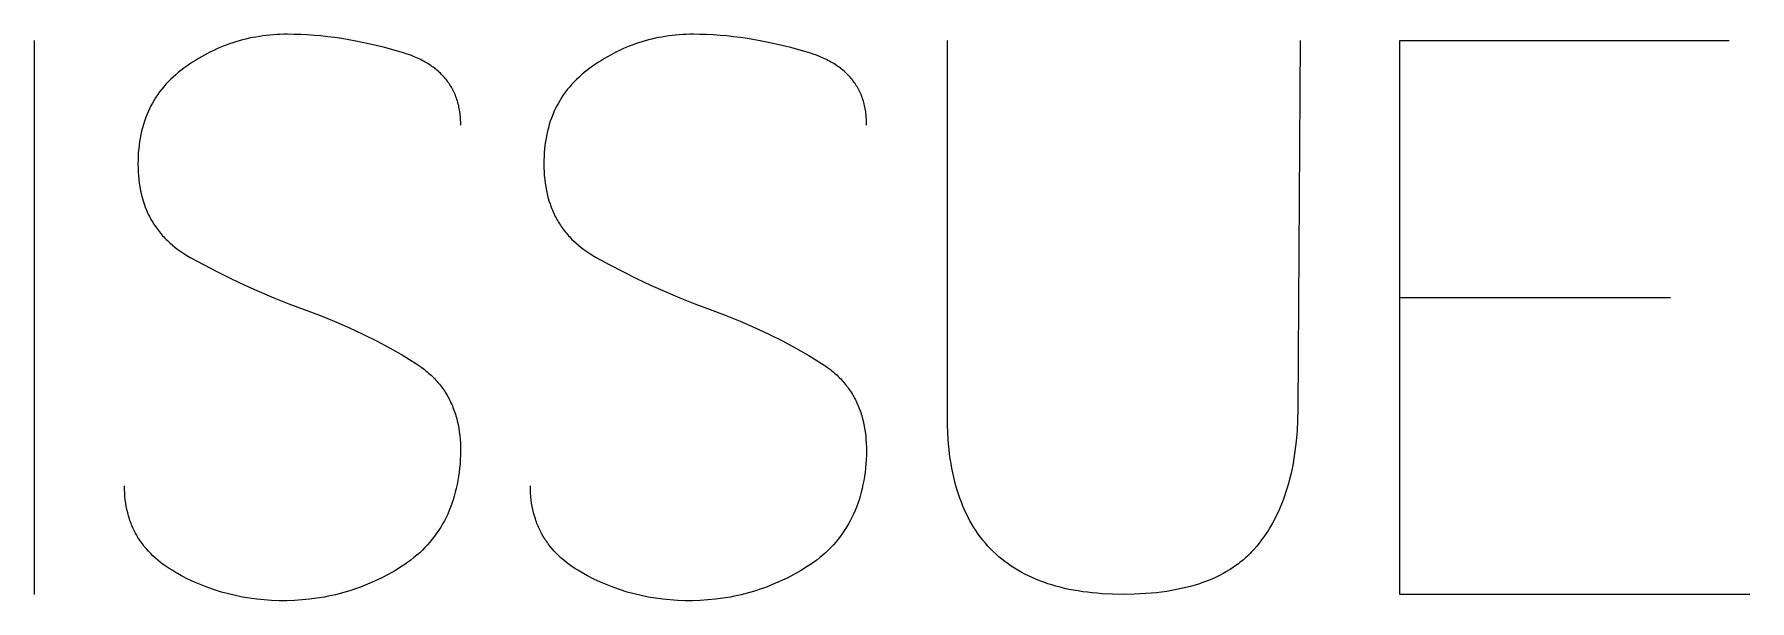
# Model space of a CAD drawing. Header units: millimetres. Extents: x -1220 to 1220, y -1930 to 4220.
# Drawn here: x -860.4 to -631.2, y 3433.8 to 3509.5 of the extents above; entities that cross this region are included whole.
import ezdxf

# ---------------------------------------------------------------- set-up
doc = ezdxf.new("R2010")
doc.units = ezdxf.units.MM
doc.layers.add('TC', color=220, linetype='CONTINUOUS', true_color=0xff00bb)

msp = doc.modelspace()

# ---------------------------------------------------------------- linework, layer by layer
at = {"layer": 'TC'}
for points in [[(-803.43, 3497.33), (-803.44, 3497.79), (-803.45, 3498.02), (-803.46, 3498.24), (-803.48, 3498.47), (-803.5, 3498.69), (-803.53, 3498.91), (-803.56, 3499.12), (-803.59, 3499.33), (-803.63, 3499.54), (-803.67, 3499.75), (-803.71, 3499.96), (-803.76, 3500.16), (-803.82, 3500.36), (-803.88, 3500.56), (-803.94, 3500.75), (-804, 3500.95), (-804.07, 3501.14), (-804.15, 3501.33), (-804.22, 3501.51), (-804.3, 3501.69), (-804.39, 3501.87), (-804.48, 3502.05), (-804.57, 3502.23), (-804.67, 3502.4), (-804.77, 3502.57), (-804.88, 3502.74), (-804.99, 3502.9), (-805.1, 3503.06), (-805.22, 3503.22), (-805.34, 3503.38), (-805.46, 3503.54), (-805.59, 3503.69), (-805.73, 3503.84), (-805.86, 3503.99), (-806, 3504.13), (-806.15, 3504.27), (-806.3, 3504.41), (-806.45, 3504.55), (-806.61, 3504.68), (-806.77, 3504.82), (-806.93, 3504.95), (-807.1, 3505.07), (-807.28, 3505.2), (-807.45, 3505.32), (-807.63, 3505.44), (-807.82, 3505.56), (-808.01, 3505.67), (-808.2, 3505.78), (-808.4, 3505.89), (-808.6, 3506), (-808.8, 3506.1), (-809.22, 3506.3), (-809.66, 3506.49), (-810.11, 3506.68), (-810.58, 3506.85), (-811.07, 3507.01), (-811.57, 3507.16), (-813.56, 3507.7), (-815.52, 3508.17), (-817.45, 3508.57), (-819.34, 3508.9), (-820.27, 3509.04), (-821.2, 3509.16), (-822.12, 3509.26), (-823.02, 3509.34), (-823.93, 3509.4), (-824.82, 3509.45), (-825.7, 3509.47), (-826.58, 3509.48), (-827.06, 3509.48), (-827.54, 3509.46), (-828.01, 3509.44), (-828.48, 3509.41), (-828.95, 3509.37), (-829.42, 3509.32), (-829.88, 3509.27), (-830.34, 3509.2), (-830.8, 3509.12), (-831.25, 3509.04), (-831.7, 3508.95), (-832.14, 3508.84), (-832.59, 3508.73), (-833.03, 3508.61), (-833.47, 3508.48), (-833.9, 3508.35), (-834.33, 3508.2), (-834.76, 3508.04), (-835.18, 3507.88), (-835.61, 3507.71), (-836.03, 3507.52), (-836.44, 3507.33), (-836.85, 3507.13), (-837.26, 3506.93), (-837.67, 3506.71), (-838.07, 3506.48), (-838.47, 3506.25), (-838.87, 3506), (-839.26, 3505.75), (-839.66, 3505.49), (-840.04, 3505.22), (-840.43, 3504.94), (-840.81, 3504.66), (-841.17, 3504.37), (-841.52, 3504.07), (-841.87, 3503.77), (-842.19, 3503.45), (-842.51, 3503.13), (-842.82, 3502.81), (-843.11, 3502.47), (-843.39, 3502.13), (-843.66, 3501.78), (-843.92, 3501.42), (-844.16, 3501.06), (-844.4, 3500.68), (-844.62, 3500.3), (-844.83, 3499.92), (-845.03, 3499.52), (-845.21, 3499.12), (-845.39, 3498.7), (-845.55, 3498.29), (-845.7, 3497.86), (-845.84, 3497.42), (-845.96, 3496.98), (-846.07, 3496.53), (-846.18, 3496.08), (-846.27, 3495.61), (-846.34, 3495.14), (-846.41, 3494.66), (-846.46, 3494.17), (-846.51, 3493.68), (-846.54, 3493.17), (-846.55, 3492.66), (-846.56, 3492.15), (-846.55, 3491.61), (-846.53, 3491.09), (-846.5, 3490.58), (-846.45, 3490.08), (-846.39, 3489.58), (-846.31, 3489.1), (-846.23, 3488.62), (-846.12, 3488.15), (-846.01, 3487.7), (-845.88, 3487.25), (-845.74, 3486.81), (-845.58, 3486.38), (-845.49, 3486.17), (-845.41, 3485.96), (-845.32, 3485.75), (-845.22, 3485.54), (-845.13, 3485.34), (-845.03, 3485.14), (-844.92, 3484.94), (-844.82, 3484.75), (-844.7, 3484.55), (-844.59, 3484.36), (-844.47, 3484.17), (-844.35, 3483.98), (-844.23, 3483.8), (-844.1, 3483.62), (-843.97, 3483.44), (-843.83, 3483.26), (-843.7, 3483.08), (-843.55, 3482.91), (-843.41, 3482.74), (-843.26, 3482.57), (-843.11, 3482.4), (-842.96, 3482.24), (-842.8, 3482.08), (-842.63, 3481.92), (-842.3, 3481.61), (-841.95, 3481.3), (-841.59, 3481.01), (-841.22, 3480.72), (-840.83, 3480.45), (-840.43, 3480.18), (-840.01, 3479.92), (-839.58, 3479.67), (-837.82, 3478.71), (-836.01, 3477.77), (-834.17, 3476.86), (-832.29, 3475.97), (-830.37, 3475.11), (-828.4, 3474.28), (-826.4, 3473.47), (-824.36, 3472.69), (-822.32, 3471.93), (-820.34, 3471.13), (-818.4, 3470.3), (-816.51, 3469.42), (-814.67, 3468.5), (-812.88, 3467.54), (-811.14, 3466.54), (-809.45, 3465.51), (-809.04, 3465.24), (-808.65, 3464.96), (-808.27, 3464.67), (-808.09, 3464.52), (-807.9, 3464.37), (-807.73, 3464.22), (-807.55, 3464.06), (-807.38, 3463.91), (-807.22, 3463.75), (-807.05, 3463.58), (-806.89, 3463.42), (-806.74, 3463.25), (-806.59, 3463.08), (-806.44, 3462.91), (-806.29, 3462.73), (-806.15, 3462.56), (-806.01, 3462.38), (-805.88, 3462.2), (-805.75, 3462.01), (-805.62, 3461.82), (-805.5, 3461.64), (-805.38, 3461.44), (-805.26, 3461.25), (-805.15, 3461.05), (-805.04, 3460.85), (-804.94, 3460.65), (-804.84, 3460.45), (-804.74, 3460.24), (-804.64, 3460.03), (-804.55, 3459.82), (-804.47, 3459.61), (-804.38, 3459.39), (-804.3, 3459.18), (-804.23, 3458.96), (-804.15, 3458.73), (-804.08, 3458.51), (-804.02, 3458.28), (-803.9, 3457.82), (-803.79, 3457.34), (-803.7, 3456.86), (-803.63, 3456.37), (-803.56, 3455.87), (-803.52, 3455.35), (-803.48, 3454.83), (-803.46, 3454.3), (-803.46, 3453.76), (-803.47, 3453.21), (-803.49, 3452.65), (-803.53, 3452.08), (-803.59, 3451.51), (-803.65, 3450.95), (-803.73, 3450.4), (-803.82, 3449.85), (-803.92, 3449.32), (-804.03, 3448.79), (-804.16, 3448.28), (-804.3, 3447.77), (-804.45, 3447.27), (-804.62, 3446.79), (-804.79, 3446.31), (-804.98, 3445.84), (-805.18, 3445.37), (-805.4, 3444.92), (-805.62, 3444.48), (-805.86, 3444.05), (-806.11, 3443.62), (-806.37, 3443.2), (-806.65, 3442.8), (-806.94, 3442.4), (-807.24, 3442.01), (-807.55, 3441.63), (-807.87, 3441.26), (-808.21, 3440.9), (-808.56, 3440.55), (-808.92, 3440.21), (-809.3, 3439.87), (-809.69, 3439.55), (-810.08, 3439.23), (-810.5, 3438.92), (-810.92, 3438.63), (-811.36, 3438.34), (-812.25, 3437.8), (-813.15, 3437.29), (-814.05, 3436.82), (-814.97, 3436.39), (-815.9, 3435.99), (-816.83, 3435.62), (-817.78, 3435.28), (-818.25, 3435.13), (-818.73, 3434.98), (-819.21, 3434.84), (-819.69, 3434.71), (-820.18, 3434.59), (-820.66, 3434.48), (-821.15, 3434.38), (-821.65, 3434.28), (-822.64, 3434.11), (-823.63, 3433.98), (-824.64, 3433.89), (-825.66, 3433.82), (-826.69, 3433.79), (-827.7, 3433.79), (-828.7, 3433.83), (-829.69, 3433.89), (-830.67, 3433.99), (-831.64, 3434.12), (-832.6, 3434.28), (-833.54, 3434.47), (-834.48, 3434.69), (-835.41, 3434.94), (-836.32, 3435.23), (-837.23, 3435.54), (-838.12, 3435.89), (-839.01, 3436.27), (-839.88, 3436.68), (-840.74, 3437.12), (-841.59, 3437.6), (-842.01, 3437.85), (-842.41, 3438.1), (-842.8, 3438.36), (-843.18, 3438.63), (-843.54, 3438.91), (-843.89, 3439.19), (-844.23, 3439.49), (-844.55, 3439.78), (-844.86, 3440.09), (-845.16, 3440.4), (-845.44, 3440.72), (-845.71, 3441.05), (-845.84, 3441.22), (-845.97, 3441.39), (-846.1, 3441.56), (-846.22, 3441.73), (-846.33, 3441.9), (-846.45, 3442.08), (-846.56, 3442.25), (-846.67, 3442.43), (-846.77, 3442.61), (-846.87, 3442.8), (-846.97, 3442.98), (-847.06, 3443.17), (-847.15, 3443.36), (-847.24, 3443.55), (-847.32, 3443.74), (-847.41, 3443.93), (-847.48, 3444.13), (-847.56, 3444.32), (-847.63, 3444.52), (-847.7, 3444.72), (-847.82, 3445.13), (-847.93, 3445.55), (-848.03, 3445.97), (-848.12, 3446.4), (-848.19, 3446.83), (-848.25, 3447.27), (-848.3, 3447.73), (-848.33, 3448.18), (-848.35, 3448.65), (-848.36, 3449.12)], [(-749.2, 3497.33), (-749.2, 3497.79), (-749.21, 3498.02), (-749.23, 3498.24), (-749.25, 3498.47), (-749.27, 3498.69), (-749.29, 3498.91), (-749.32, 3499.12), (-749.36, 3499.33), (-749.4, 3499.54), (-749.44, 3499.75), (-749.48, 3499.96), (-749.53, 3500.16), (-749.59, 3500.36), (-749.64, 3500.56), (-749.71, 3500.75), (-749.77, 3500.95), (-749.84, 3501.14), (-749.91, 3501.33), (-749.99, 3501.51), (-750.07, 3501.69), (-750.16, 3501.87), (-750.25, 3502.05), (-750.34, 3502.23), (-750.44, 3502.4), (-750.54, 3502.57), (-750.65, 3502.74), (-750.75, 3502.9), (-750.87, 3503.06), (-750.99, 3503.22), (-751.11, 3503.38), (-751.23, 3503.54), (-751.36, 3503.69), (-751.49, 3503.84), (-751.63, 3503.99), (-751.77, 3504.13), (-751.92, 3504.27), (-752.07, 3504.41), (-752.22, 3504.55), (-752.38, 3504.68), (-752.54, 3504.82), (-752.7, 3504.95), (-752.87, 3505.07), (-753.04, 3505.2), (-753.22, 3505.32), (-753.4, 3505.44), (-753.59, 3505.56), (-753.78, 3505.67), (-753.97, 3505.78), (-754.17, 3505.89), (-754.37, 3506), (-754.57, 3506.1), (-754.99, 3506.3), (-755.43, 3506.49), (-755.88, 3506.68), (-756.35, 3506.85), (-756.84, 3507.01), (-757.34, 3507.16), (-759.33, 3507.7), (-761.29, 3508.17), (-763.21, 3508.57), (-765.11, 3508.9), (-766.04, 3509.04), (-766.97, 3509.16), (-767.88, 3509.26), (-768.79, 3509.34), (-769.69, 3509.4), (-770.59, 3509.45), (-771.47, 3509.47), (-772.35, 3509.48), (-772.83, 3509.48), (-773.31, 3509.46), (-773.78, 3509.44), (-774.25, 3509.41), (-774.72, 3509.37), (-775.19, 3509.32), (-775.65, 3509.27), (-776.11, 3509.2), (-776.56, 3509.12), (-777.02, 3509.04), (-777.47, 3508.95), (-777.91, 3508.84), (-778.36, 3508.73), (-778.8, 3508.61), (-779.23, 3508.48), (-779.67, 3508.35), (-780.1, 3508.2), (-780.53, 3508.04), (-780.95, 3507.88), (-781.38, 3507.71), (-781.79, 3507.52), (-782.21, 3507.33), (-782.62, 3507.13), (-783.03, 3506.93), (-783.44, 3506.71), (-783.84, 3506.48), (-784.24, 3506.25), (-784.64, 3506), (-785.03, 3505.75), (-785.42, 3505.49), (-785.81, 3505.22), (-786.2, 3504.94), (-786.57, 3504.66), (-786.94, 3504.37), (-787.29, 3504.07), (-787.63, 3503.77), (-787.96, 3503.45), (-788.28, 3503.13), (-788.59, 3502.81), (-788.88, 3502.47), (-789.16, 3502.13), (-789.43, 3501.78), (-789.69, 3501.42), (-789.93, 3501.06), (-790.17, 3500.68), (-790.39, 3500.3), (-790.6, 3499.92), (-790.8, 3499.52), (-790.98, 3499.12), (-791.15, 3498.7), (-791.32, 3498.29), (-791.47, 3497.86), (-791.6, 3497.42), (-791.73, 3496.98), (-791.84, 3496.53), (-791.94, 3496.08), (-792.03, 3495.61), (-792.11, 3495.14), (-792.18, 3494.66), (-792.23, 3494.17), (-792.27, 3493.68), (-792.3, 3493.17), (-792.32, 3492.66), (-792.33, 3492.15), (-792.32, 3491.61), (-792.3, 3491.09), (-792.27, 3490.58), (-792.22, 3490.08), (-792.16, 3489.58), (-792.08, 3489.1), (-791.99, 3488.62), (-791.89, 3488.15), (-791.78, 3487.7), (-791.65, 3487.25), (-791.5, 3486.81), (-791.35, 3486.38), (-791.26, 3486.17), (-791.18, 3485.96), (-791.09, 3485.75), (-790.99, 3485.54), (-790.9, 3485.34), (-790.8, 3485.14), (-790.69, 3484.94), (-790.58, 3484.75), (-790.47, 3484.55), (-790.36, 3484.36), (-790.24, 3484.17), (-790.12, 3483.98), (-790, 3483.8), (-789.87, 3483.62), (-789.74, 3483.44), (-789.6, 3483.26), (-789.46, 3483.08), (-789.32, 3482.91), (-789.18, 3482.74), (-789.03, 3482.57), (-788.88, 3482.4), (-788.72, 3482.24), (-788.57, 3482.08), (-788.4, 3481.92), (-788.07, 3481.61), (-787.72, 3481.3), (-787.36, 3481.01), (-786.99, 3480.72), (-786.6, 3480.45), (-786.2, 3480.18), (-785.78, 3479.92), (-785.35, 3479.67), (-783.59, 3478.71), (-781.78, 3477.77), (-779.94, 3476.86), (-778.06, 3475.97), (-776.13, 3475.11), (-774.17, 3474.28), (-772.17, 3473.47), (-770.13, 3472.69), (-768.09, 3471.93), (-766.1, 3471.13), (-764.17, 3470.3), (-762.28, 3469.42), (-760.44, 3468.5), (-758.65, 3467.54), (-756.91, 3466.54), (-755.22, 3465.51), (-754.81, 3465.24), (-754.42, 3464.96), (-754.04, 3464.67), (-753.85, 3464.52), (-753.67, 3464.37), (-753.5, 3464.22), (-753.32, 3464.06), (-753.15, 3463.91), (-752.99, 3463.75), (-752.82, 3463.58), (-752.66, 3463.42), (-752.51, 3463.25), (-752.35, 3463.08), (-752.21, 3462.91), (-752.06, 3462.73), (-751.92, 3462.56), (-751.78, 3462.38), (-751.65, 3462.2), (-751.52, 3462.01), (-751.39, 3461.82), (-751.27, 3461.64), (-751.15, 3461.44), (-751.03, 3461.25), (-750.92, 3461.05), (-750.81, 3460.85), (-750.71, 3460.65), (-750.6, 3460.45), (-750.51, 3460.24), (-750.41, 3460.03), (-750.32, 3459.82), (-750.23, 3459.61), (-750.15, 3459.39), (-750.07, 3459.18), (-750, 3458.96), (-749.92, 3458.73), (-749.85, 3458.51), (-749.79, 3458.28), (-749.67, 3457.82), (-749.56, 3457.34), (-749.47, 3456.86), (-749.39, 3456.37), (-749.33, 3455.87), (-749.29, 3455.35), (-749.25, 3454.83), (-749.23, 3454.3), (-749.23, 3453.76), (-749.24, 3453.21), (-749.26, 3452.65), (-749.3, 3452.08), (-749.35, 3451.51), (-749.42, 3450.95), (-749.5, 3450.4), (-749.59, 3449.85), (-749.69, 3449.32), (-749.8, 3448.79), (-749.93, 3448.28), (-750.07, 3447.77), (-750.22, 3447.27), (-750.38, 3446.79), (-750.56, 3446.31), (-750.75, 3445.84), (-750.95, 3445.37), (-751.16, 3444.92), (-751.39, 3444.48), (-751.63, 3444.05), (-751.88, 3443.62), (-752.14, 3443.2), (-752.42, 3442.8), (-752.71, 3442.4), (-753.01, 3442.01), (-753.32, 3441.63), (-753.64, 3441.26), (-753.98, 3440.9), (-754.33, 3440.55), (-754.69, 3440.21), (-755.07, 3439.87), (-755.45, 3439.55), (-755.85, 3439.23), (-756.26, 3438.92), (-756.69, 3438.63), (-757.13, 3438.34), (-758.02, 3437.8), (-758.91, 3437.29), (-759.82, 3436.82), (-760.74, 3436.39), (-761.67, 3435.99), (-762.6, 3435.62), (-763.55, 3435.28), (-764.02, 3435.13), (-764.5, 3434.98), (-764.98, 3434.84), (-765.46, 3434.71), (-765.95, 3434.59), (-766.43, 3434.48), (-766.92, 3434.38), (-767.41, 3434.28), (-768.4, 3434.11), (-769.4, 3433.98), (-770.41, 3433.89), (-771.43, 3433.82), (-772.45, 3433.79), (-773.47, 3433.79), (-774.47, 3433.83), (-775.46, 3433.89), (-776.44, 3433.99), (-777.41, 3434.12), (-778.37, 3434.28), (-779.31, 3434.47), (-780.25, 3434.69), (-781.18, 3434.94), (-782.09, 3435.23), (-783, 3435.54), (-783.89, 3435.89), (-784.77, 3436.27), (-785.65, 3436.68), (-786.51, 3437.12), (-787.36, 3437.6), (-787.78, 3437.85), (-788.18, 3438.1), (-788.57, 3438.36), (-788.95, 3438.63), (-789.31, 3438.91), (-789.66, 3439.19), (-790, 3439.49), (-790.32, 3439.78), (-790.63, 3440.09), (-790.93, 3440.4), (-791.21, 3440.72), (-791.48, 3441.05), (-791.61, 3441.22), (-791.74, 3441.39), (-791.86, 3441.56), (-791.98, 3441.73), (-792.1, 3441.9), (-792.22, 3442.08), (-792.33, 3442.25), (-792.43, 3442.43), (-792.54, 3442.61), (-792.64, 3442.8), (-792.74, 3442.98), (-792.83, 3443.17), (-792.92, 3443.36), (-793.01, 3443.55), (-793.09, 3443.74), (-793.17, 3443.93), (-793.25, 3444.13), (-793.33, 3444.32), (-793.4, 3444.52), (-793.46, 3444.72), (-793.59, 3445.13), (-793.7, 3445.55), (-793.8, 3445.97), (-793.89, 3446.4), (-793.96, 3446.83), (-794.02, 3447.27), (-794.07, 3447.73), (-794.1, 3448.18), (-794.12, 3448.65), (-794.13, 3449.12)], [(-860.41, 3508.64), (-860.41, 3434.64)], [(-691.27, 3508.64), (-691.58, 3459.37), (-691.62, 3457.92), (-691.69, 3456.5), (-691.81, 3455.12), (-691.97, 3453.79), (-692.06, 3453.14), (-692.16, 3452.5), (-692.28, 3451.87), (-692.41, 3451.25), (-692.54, 3450.64), (-692.69, 3450.05), (-692.84, 3449.46), (-693.01, 3448.88), (-693.19, 3448.32), (-693.37, 3447.76), (-693.57, 3447.21), (-693.78, 3446.68), (-694, 3446.16), (-694.23, 3445.64), (-694.47, 3445.14), (-694.71, 3444.65), (-694.97, 3444.16), (-695.24, 3443.69), (-695.52, 3443.23), (-695.81, 3442.78), (-696.12, 3442.34), (-696.43, 3441.91), (-696.75, 3441.49), (-697.08, 3441.09), (-697.42, 3440.69), (-697.59, 3440.5), (-697.77, 3440.3), (-697.95, 3440.12), (-698.13, 3439.93), (-698.32, 3439.75), (-698.52, 3439.57), (-698.71, 3439.4), (-698.91, 3439.23), (-699.11, 3439.06), (-699.32, 3438.89), (-699.53, 3438.73), (-699.74, 3438.57), (-700.18, 3438.26), (-700.63, 3437.97), (-701.1, 3437.68), (-701.58, 3437.41), (-702.07, 3437.16), (-702.58, 3436.91), (-703.1, 3436.68), (-703.64, 3436.46), (-704.19, 3436.25), (-704.75, 3436.05), (-705.33, 3435.87), (-705.93, 3435.7), (-706.54, 3435.54), (-707.16, 3435.4), (-707.8, 3435.27), (-708.45, 3435.15), (-709.11, 3435.04), (-709.79, 3434.95), (-710.48, 3434.86), (-711.19, 3434.79), (-711.91, 3434.74), (-712.65, 3434.69), (-713.4, 3434.66), (-714.95, 3434.64), (-716.36, 3434.66), (-717.73, 3434.73), (-718.39, 3434.78), (-719.05, 3434.84), (-719.7, 3434.91), (-720.33, 3434.99), (-720.95, 3435.09), (-721.57, 3435.19), (-722.17, 3435.31), (-722.76, 3435.44), (-723.34, 3435.58), (-723.91, 3435.73), (-724.47, 3435.89), (-725.01, 3436.06), (-725.55, 3436.25), (-726.08, 3436.44), (-726.59, 3436.65), (-727.09, 3436.87), (-727.59, 3437.1), (-728.07, 3437.34), (-728.54, 3437.59), (-729, 3437.85), (-729.45, 3438.12), (-729.89, 3438.41), (-730.31, 3438.7), (-730.73, 3439.01), (-731.13, 3439.33), (-731.53, 3439.65), (-731.91, 3439.99), (-732.28, 3440.35), (-732.64, 3440.71), (-732.99, 3441.08), (-733.33, 3441.47), (-733.66, 3441.86), (-733.98, 3442.27), (-734.29, 3442.69), (-734.58, 3443.12), (-734.87, 3443.56), (-735.14, 3444.01), (-735.4, 3444.47), (-735.65, 3444.94), (-735.89, 3445.43), (-736.12, 3445.93), (-736.34, 3446.43), (-736.55, 3446.95), (-736.75, 3447.48), (-736.94, 3448.02), (-737.11, 3448.57), (-737.27, 3449.14), (-737.43, 3449.71), (-737.57, 3450.3), (-737.7, 3450.89), (-737.82, 3451.5), (-737.93, 3452.12), (-738.03, 3452.75), (-738.12, 3453.39), (-738.19, 3454.04), (-738.26, 3454.71), (-738.36, 3456.07), (-738.41, 3457.47), (-738.41, 3508.64)], [(-631.22, 3434.64), (-677.95, 3434.64), (-677.95, 3508.64), (-633.97, 3508.64)], [(-641.79, 3474.28), (-677.95, 3474.28)]]:
    msp.add_lwpolyline(points, dxfattribs=at)

doc.saveas('drawing.dxf')
